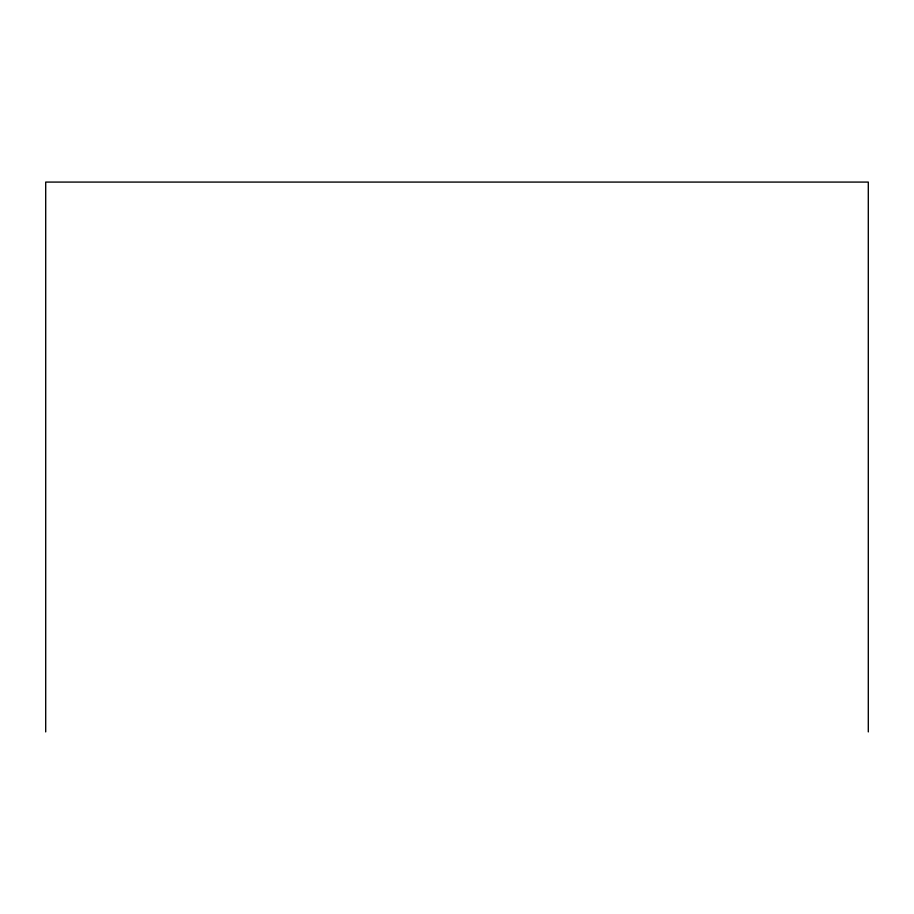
<?xml version="1.0" encoding="UTF-8"?>
<svg xmlns="http://www.w3.org/2000/svg" width="914" height="914" viewBox="0 0 914 914"><rect width="100%" height="100%" fill="white"/><g stroke="black" fill="none" stroke-linecap="round" stroke-linejoin="round"><path stroke-width="1.37" d="M868.3 731.92L868.3 182.08L45.7 182.08L45.7 731.92"/></g></svg>
